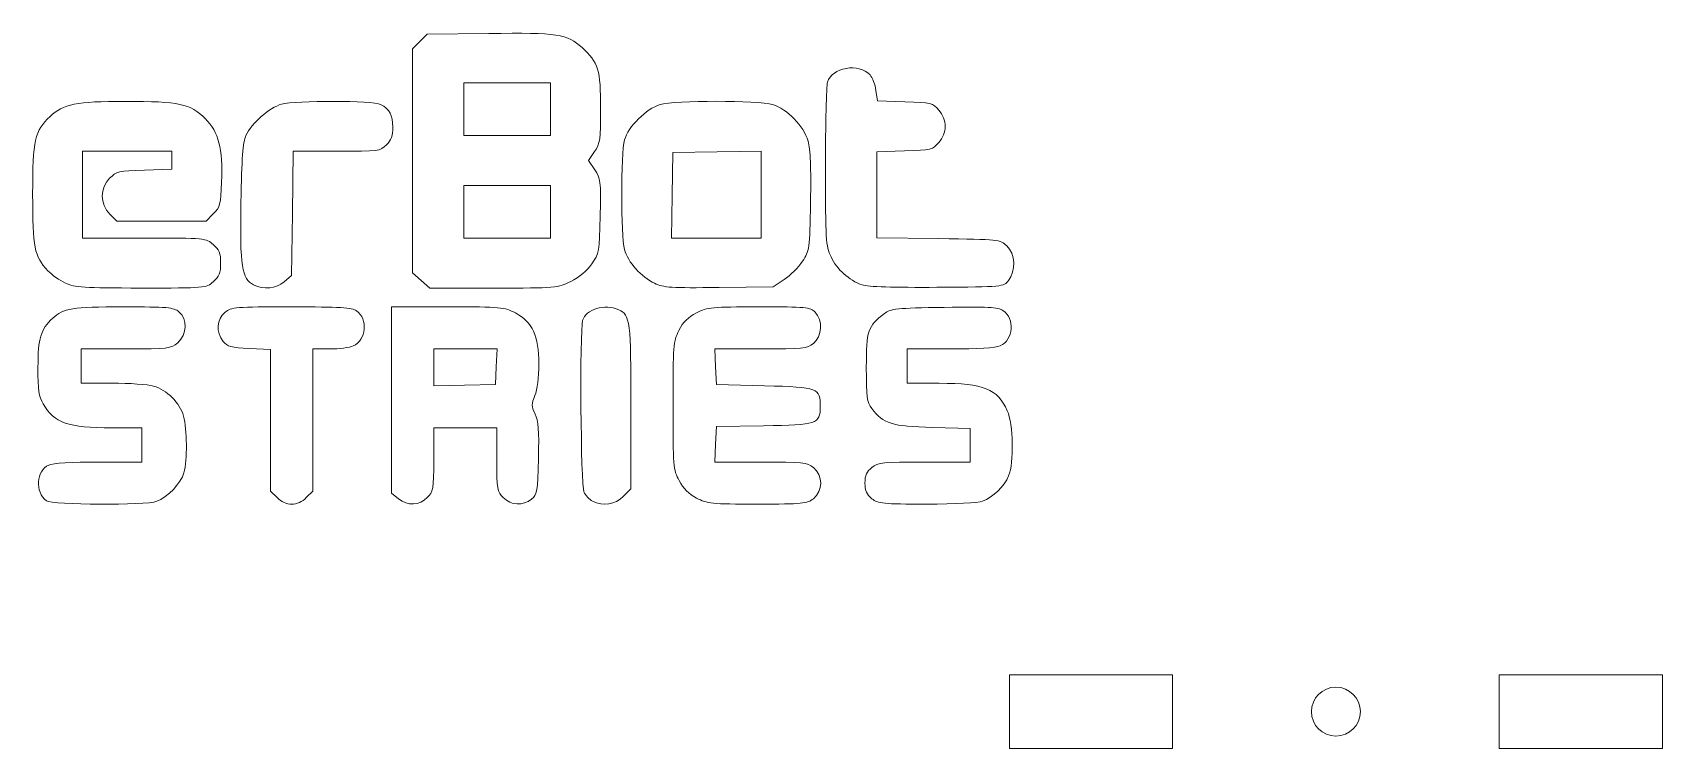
# Model space of a CAD drawing. Header units: millimetres. Extents: x -570 to 1260, y -948 to 580.
# Drawn here: x -429.8 to -330, y -107 to -63.2 of the extents above; entities that cross this region are included whole.
import ezdxf

# ---------------------------------------------------------------- set-up
doc = ezdxf.new("R2010")
doc.units = ezdxf.units.MM
doc.layers.get('0').update_dxf_attribs({"linetype": 'CONTINUOUS', "lineweight": 0, "true_color": 0x000000})
doc.layers.add('01 Front Panel', color=7, linetype='CONTINUOUS', lineweight=0, true_color=0x000000)
doc.layers.add('Text', color=1, linetype='CONTINUOUS', lineweight=0, true_color=0xff0000)

# ---------------------------------------------------------------- blocks, each defined once
blk = doc.blocks.new('tslots-acrylic')
for p, q in [((-10, 4.5), (-20, 4.5)), ((-20, 0), (-20, 4.5)), ((-10, 4.5), (-10, 0)), ((20, 4.5), (10, 4.5)), ((10, 0), (10, 4.5)), ((20, 4.5), (20, 0)), ((20, 0), (10, 0)), ((-10, 0), (-20, 0))]:
    blk.add_line(p, q)
blk.add_circle((0, 2.25), 1.5)

msp = doc.modelspace()

# ---------------------------------------------------------------- linework, layer by layer
at = {"layer": 'Text'}
for p, q in [((-406.556, -64.159), (-406.11, -63.713)), ((-406.11, -63.713), (-405.663, -63.266)), ((-405.663, -63.266), (-401.889, -63.218)), ((-406.556, -71.015), (-406.556, -64.159)), ((-400.757, -66.246), (-403.415, -66.246)), ((-403.415, -66.246), (-403.415, -67.857)), ((-398.099, -66.246), (-400.757, -66.246)), ((-398.099, -67.857), (-398.099, -66.246)), ((-378.172, -66.703), (-378.086, -67.345)), ((-403.415, -67.857), (-403.415, -69.468)), ((-398.099, -69.468), (-398.099, -67.857)), ((-398.099, -67.857), (-398.099, -67.857)), ((-378.086, -67.345), (-376.4, -67.4)), ((-403.415, -69.468), (-400.757, -69.468)), ((-400.757, -69.468), (-398.099, -69.468)), ((-424.033, -70.434), (-426.772, -70.434)), ((-426.772, -70.434), (-426.772, -73.092)), ((-421.295, -70.434), (-424.033, -70.434)), ((-421.295, -70.983), (-421.295, -70.434)), ((-413.869, -70.434), (-413.917, -74.234)), ((-411.212, -70.434), (-413.869, -70.434)), ((-395.408, -70.452), (-395.778, -70.998)), ((-390.609, -70.515), (-390.653, -73.132)), ((-387.91, -70.471), (-390.609, -70.515)), ((-385.212, -70.426), (-387.91, -70.471)), ((-385.212, -73.088), (-385.212, -70.426)), ((-376.419, -70.409), (-378.125, -70.464)), ((-378.125, -70.464), (-378.125, -73.099)), ((-422.983, -71.587), (-421.295, -71.532)), ((-421.295, -71.532), (-421.295, -70.983)), ((-406.556, -77.871), (-406.556, -71.015)), ((-395.778, -70.998), (-395.397, -71.562)), ((-400.757, -72.528), (-403.415, -72.528)), ((-403.415, -72.528), (-403.415, -74.139)), ((-398.099, -72.528), (-400.757, -72.528)), ((-398.099, -74.139), (-398.099, -72.528)), ((-426.772, -73.092), (-426.772, -75.75)), ((-390.653, -73.132), (-390.697, -75.75)), ((-385.212, -75.75), (-385.212, -73.088)), ((-385.212, -73.088), (-385.212, -73.088)), ((-378.125, -73.099), (-378.125, -75.733)), ((-424.67, -74.703), (-425.097, -74.276)), ((-421.939, -74.703), (-424.67, -74.703)), ((-419.208, -74.703), (-421.939, -74.703)), ((-418.762, -74.256), (-419.208, -74.703)), ((-413.917, -74.234), (-413.966, -78.034)), ((-403.415, -74.139), (-403.415, -75.75)), ((-398.099, -75.75), (-398.099, -74.139)), ((-398.099, -74.139), (-398.099, -74.139)), ((-426.772, -75.75), (-422.995, -75.75)), ((-403.415, -75.75), (-400.757, -75.75)), ((-400.757, -75.75), (-398.099, -75.75)), ((-390.697, -75.75), (-387.955, -75.75)), ((-387.955, -75.75), (-385.212, -75.75)), ((-378.125, -75.733), (-374.352, -75.782)), ((-427.819, -78.505), (-427.819, -78.505)), ((-416.301, -78.602), (-416.301, -78.602)), ((-413.966, -78.034), (-414.418, -78.422)), ((-406.03, -78.341), (-406.556, -77.871)), ((-405.504, -78.811), (-406.03, -78.341)), ((-406.03, -78.341), (-406.03, -78.341)), ((-401.591, -78.811), (-405.504, -78.811)), ((-391.738, -78.516), (-391.738, -78.516)), ((-384.463, -78.73), (-387.777, -78.773)), ((-383.792, -78.286), (-384.463, -78.73)), ((-379.01, -78.62), (-379.01, -78.62)), ((-407.84, -85.666), (-407.84, -79.96)), ((-407.84, -79.96), (-404.402, -79.96)), ((-424.119, -82.537), (-426.848, -82.537)), ((-426.848, -82.537), (-426.848, -83.584)), ((-415.25, -82.571), (-416.554, -82.512)), ((-415.25, -86.911), (-415.25, -82.571)), ((-411.633, -82.537), (-412.673, -82.537)), ((-412.673, -82.537), (-412.673, -86.894)), ((-403.322, -82.537), (-405.263, -82.537)), ((-405.263, -82.537), (-405.263, -83.67)), ((-401.382, -82.537), (-403.322, -82.537)), ((-401.43, -83.624), (-401.382, -82.537)), ((-385.237, -82.537), (-388.042, -82.537)), ((-388.042, -82.537), (-387.994, -83.624)), ((-373.617, -82.537), (-376.268, -82.537)), ((-376.268, -82.537), (-376.268, -83.584)), ((-426.848, -83.584), (-426.848, -84.631)), ((-405.263, -83.67), (-405.263, -84.802)), ((-401.477, -84.712), (-401.43, -83.624)), ((-401.43, -83.624), (-401.43, -83.624)), ((-387.994, -83.624), (-387.946, -84.712)), ((-376.268, -83.584), (-376.268, -84.631)), ((-426.848, -84.631), (-424.955, -84.632)), ((-405.263, -84.802), (-403.37, -84.757)), ((-403.37, -84.757), (-401.477, -84.712)), ((-387.946, -84.712), (-384.993, -84.792)), ((-376.268, -84.631), (-374.294, -84.638)), ((-407.84, -91.373), (-407.84, -85.666)), ((-393.181, -86.101), (-393.181, -91.099)), ((-423.143, -87.369), (-424.955, -87.366)), ((-423.143, -88.416), (-423.143, -87.369)), ((-415.25, -91.25), (-415.25, -86.911)), ((-412.673, -86.894), (-412.673, -91.25)), ((-403.33, -87.369), (-405.263, -87.369)), ((-405.263, -87.369), (-405.263, -89.31)), ((-401.397, -87.369), (-403.33, -87.369)), ((-401.397, -89.31), (-401.397, -87.369)), ((-387.946, -87.289), (-387.994, -88.376)), ((-385.055, -87.245), (-387.946, -87.289)), ((-372.402, -87.405), (-374.697, -87.346)), ((-372.402, -88.434), (-372.402, -87.405)), ((-423.143, -89.464), (-423.143, -88.416)), ((-387.994, -88.376), (-388.042, -89.464)), ((-372.402, -89.464), (-372.402, -88.434)), ((-425.793, -89.464), (-423.143, -89.464)), ((-388.042, -89.464), (-385.237, -89.464)), ((-375.199, -89.464), (-372.402, -89.464)), ((-428.985, -91.84), (-428.985, -91.84)), ((-414.855, -91.645), (-415.25, -91.25)), ((-414.855, -91.645), (-414.855, -91.645)), ((-412.673, -91.25), (-413.068, -91.645)), ((-407.416, -91.707), (-407.84, -91.373)), ((-407.416, -91.707), (-407.416, -91.707)), ((-393.181, -91.099), (-393.652, -91.57)), ((-389.161, -91.67), (-389.161, -91.67)), ((-378.421, -91.707), (-378.421, -91.707)), ((-395.539, -91.852), (-395.539, -91.852))]:
    msp.add_line(p, q, dxfattribs=at)
for points in [[(-401.889, -63.218), (-397.646, -63.163), (-397.101, -63.245), (-396.173, -64.084)], [(-396.173, -64.084), (-395.176, -64.985), (-395.038, -65.439), (-395.038, -67.818)], [(-381.141, -66.201), (-380.886, -65.289), (-379.216, -65.002), (-378.536, -65.753)], [(-378.536, -65.753), (-378.383, -65.922), (-378.22, -66.349), (-378.172, -66.703)], [(-381.266, -71.401), (-381.266, -68.787), (-381.209, -66.447), (-381.141, -66.201)], [(-428.763, -68.306), (-427.934, -67.529), (-427.17, -67.374), (-424.165, -67.374)], [(-424.165, -67.374), (-420.839, -67.374), (-420.178, -67.516), (-419.266, -68.427)], [(-416.762, -69.468), (-416.428, -68.714), (-415.341, -67.757), (-414.581, -67.546)], [(-414.581, -67.546), (-413.729, -67.31), (-408.969, -67.321), (-408.519, -67.561)], [(-408.519, -67.561), (-407.963, -67.857), (-407.775, -68.207), (-407.769, -68.952)], [(-395.038, -67.818), (-395.038, -69.729), (-395.07, -69.952), (-395.408, -70.452)], [(-393.576, -69.733), (-393.35, -68.92), (-392.247, -67.826), (-391.395, -67.572)], [(-391.395, -67.572), (-390.503, -67.305), (-385.398, -67.305), (-384.506, -67.572)], [(-384.506, -67.572), (-383.602, -67.842), (-382.589, -68.882), (-382.33, -69.808)], [(-376.4, -67.4), (-374.782, -67.452), (-374.697, -67.473), (-374.325, -67.906)], [(-429.829, -73.057), (-429.825, -69.719), (-429.706, -69.191), (-428.763, -68.306)], [(-419.266, -68.427), (-418.423, -69.27), (-418.176, -70.228), (-418.257, -72.327)], [(-374.325, -67.906), (-374.08, -68.191), (-373.936, -68.559), (-373.936, -68.904)], [(-417.072, -73.575), (-417.026, -70.818), (-416.957, -69.906), (-416.762, -69.468)], [(-407.769, -68.952), (-407.765, -69.476), (-407.86, -69.739), (-408.159, -70.039)], [(-393.579, -76.439), (-393.8, -75.643), (-393.797, -70.532), (-393.576, -69.733)], [(-382.33, -69.808), (-382.188, -70.317), (-382.142, -71.449), (-382.179, -73.52)], [(-373.936, -68.904), (-373.936, -69.248), (-374.08, -69.616), (-374.325, -69.902)], [(-408.159, -70.039), (-408.547, -70.427), (-408.606, -70.434), (-411.212, -70.434)], [(-374.325, -69.902), (-374.698, -70.336), (-374.78, -70.356), (-376.419, -70.409)], [(-425.115, -72.086), (-424.696, -71.667), (-424.576, -71.639), (-422.983, -71.587)], [(-395.397, -71.562), (-395.034, -72.099), (-395.018, -72.232), (-395.067, -74.395)], [(-380.922, -76.895), (-381.248, -76.191), (-381.266, -75.911), (-381.266, -71.401)], [(-425.097, -74.276), (-425.711, -73.663), (-425.719, -72.691), (-425.115, -72.086)], [(-418.257, -72.327), (-418.311, -73.696), (-418.349, -73.844), (-418.762, -74.256)], [(-428.898, -77.744), (-429.733, -76.853), (-429.833, -76.352), (-429.829, -73.057)], [(-416.301, -78.602), (-417.022, -78.238), (-417.137, -77.488), (-417.072, -73.575)], [(-382.179, -73.52), (-382.232, -76.462), (-382.238, -76.508), (-382.677, -77.17)], [(-395.067, -74.395), (-395.117, -76.592), (-395.134, -76.686), (-395.58, -77.33)], [(-422.995, -75.75), (-419.235, -75.75), (-419.217, -75.752), (-418.767, -76.139)], [(-374.352, -75.782), (-370.611, -75.83), (-370.575, -75.834), (-370.164, -76.221)], [(-418.767, -76.139), (-418.392, -76.462), (-418.315, -76.655), (-418.315, -77.28)], [(-391.738, -78.516), (-392.553, -78.138), (-393.36, -77.228), (-393.579, -76.439)], [(-370.164, -76.221), (-369.641, -76.713), (-369.587, -77.77), (-370.056, -78.35)], [(-427.819, -78.505), (-428.173, -78.341), (-428.659, -77.998), (-428.898, -77.744)], [(-418.315, -77.28), (-418.315, -77.905), (-418.392, -78.099), (-418.767, -78.422)], [(-395.58, -77.33), (-395.868, -77.744), (-396.349, -78.148), (-396.86, -78.403)], [(-382.677, -77.17), (-382.921, -77.539), (-383.423, -78.041), (-383.792, -78.286)], [(-379.01, -78.62), (-379.838, -78.324), (-380.565, -77.668), (-380.922, -76.895)], [(-423.197, -78.807), (-426.725, -78.804), (-427.247, -78.77), (-427.819, -78.505)], [(-418.767, -78.422), (-419.219, -78.81), (-419.222, -78.811), (-423.197, -78.807)], [(-414.418, -78.422), (-414.921, -78.855), (-415.662, -78.925), (-416.301, -78.602)], [(-396.86, -78.403), (-397.669, -78.806), (-397.727, -78.811), (-401.591, -78.811)], [(-387.777, -78.773), (-390.725, -78.811), (-391.163, -78.783), (-391.738, -78.516)], [(-374.445, -78.762), (-377.026, -78.781), (-378.705, -78.729), (-379.01, -78.62)], [(-370.056, -78.35), (-370.363, -78.73), (-370.367, -78.73), (-374.445, -78.762)], [(-396.139, -80.799), (-395.954, -80.109), (-394.772, -79.755), (-393.932, -80.138)], [(-429.504, -83.665), (-429.501, -81.863), (-429.348, -81.356), (-428.595, -80.655)], [(-428.595, -80.655), (-427.937, -80.043), (-427.422, -79.96), (-424.278, -79.96)], [(-424.278, -79.96), (-421.555, -79.96), (-421.208, -79.99), (-420.874, -80.261)], [(-420.874, -80.261), (-420.322, -80.707), (-420.358, -81.65), (-420.945, -82.155)], [(-418.165, -82.074), (-418.62, -81.513), (-418.566, -80.701), (-418.047, -80.293)], [(-418.047, -80.293), (-417.646, -79.978), (-417.421, -79.96), (-413.975, -79.96)], [(-413.975, -79.96), (-411.02, -79.96), (-410.264, -80.005), (-409.988, -80.197)], [(-409.988, -80.197), (-409.27, -80.7), (-409.393, -81.99), (-410.194, -82.355)], [(-404.402, -79.96), (-401.124, -79.96), (-400.932, -79.977), (-400.263, -80.331)], [(-400.263, -80.331), (-399.213, -80.885), (-398.819, -81.738), (-398.819, -83.453)], [(-396.063, -91.292), (-396.254, -90.871), (-396.323, -81.485), (-396.139, -80.799)], [(-393.932, -80.138), (-393.226, -80.46), (-393.181, -80.811), (-393.181, -86.101)], [(-390.242, -81.403), (-389.977, -80.878), (-389.686, -80.587), (-389.161, -80.322)], [(-389.161, -80.322), (-388.489, -79.984), (-388.237, -79.96), (-385.335, -79.96)], [(-385.335, -79.96), (-382.443, -79.96), (-382.206, -79.982), (-381.906, -80.282)], [(-381.906, -80.282), (-381.413, -80.774), (-381.466, -81.777), (-382.008, -82.203)], [(-378.764, -83.665), (-378.764, -81.407), (-378.672, -81.132), (-377.656, -80.372)], [(-377.656, -80.372), (-377.248, -80.067), (-376.949, -80.036), (-373.987, -79.99)], [(-373.987, -79.99), (-371.33, -79.949), (-370.698, -79.983), (-370.394, -80.182)], [(-370.394, -80.182), (-369.645, -80.673), (-369.75, -81.982), (-370.568, -82.355)], [(-390.604, -86.009), (-390.604, -82.298), (-390.588, -82.089), (-390.242, -81.403)], [(-420.945, -82.155), (-421.374, -82.524), (-421.479, -82.537), (-424.119, -82.537)], [(-416.554, -82.512), (-417.69, -82.46), (-417.899, -82.404), (-418.165, -82.074)], [(-410.194, -82.355), (-410.414, -82.455), (-411.061, -82.537), (-411.633, -82.537)], [(-382.008, -82.203), (-382.4, -82.512), (-382.643, -82.537), (-385.237, -82.537)], [(-370.568, -82.355), (-370.813, -82.467), (-371.991, -82.537), (-373.617, -82.537)], [(-429.184, -85.903), (-429.451, -85.449), (-429.506, -85.069), (-429.504, -83.665)], [(-398.819, -83.453), (-398.819, -84.298), (-398.911, -85.022), (-399.065, -85.391)], [(-378.425, -86.19), (-378.729, -85.783), (-378.764, -85.518), (-378.764, -83.665)], [(-424.955, -84.632), (-423.914, -84.632), (-422.776, -84.712), (-422.426, -84.81)], [(-422.426, -84.81), (-421.611, -85.036), (-420.809, -85.838), (-420.583, -86.652)], [(-384.993, -84.792), (-381.679, -84.882), (-381.583, -84.919), (-381.583, -86.087)], [(-374.294, -84.638), (-371.548, -84.648), (-370.748, -84.971), (-370.127, -86.322)], [(-399.065, -85.391), (-399.287, -85.922), (-399.286, -86.032), (-399.053, -86.523)], [(-424.955, -87.366), (-427.685, -87.36), (-428.489, -87.082), (-429.184, -85.903)], [(-420.583, -86.652), (-420.364, -87.444), (-420.353, -89.353), (-420.565, -90.115)], [(-399.053, -86.523), (-398.846, -86.959), (-398.805, -87.5), (-398.847, -89.247)], [(-390.233, -90.598), (-390.591, -89.921), (-390.604, -89.756), (-390.604, -86.009)], [(-381.583, -86.087), (-381.583, -87.128), (-381.784, -87.195), (-385.055, -87.245)], [(-374.697, -87.346), (-377.211, -87.28), (-377.733, -87.118), (-378.425, -86.19)], [(-370.127, -86.322), (-369.759, -87.124), (-369.71, -89.529), (-370.046, -90.314)], [(-428.985, -91.84), (-429.7, -91.296), (-429.618, -89.999), (-428.846, -89.647)], [(-428.846, -89.647), (-428.597, -89.534), (-427.431, -89.464), (-425.793, -89.464)], [(-405.263, -89.31), (-405.263, -91.155), (-405.282, -91.269), (-405.658, -91.645)], [(-401.001, -91.645), (-401.377, -91.269), (-401.397, -91.155), (-401.397, -89.31)], [(-398.847, -89.247), (-398.897, -91.311), (-398.92, -91.442), (-399.28, -91.733)], [(-385.237, -89.464), (-382.643, -89.464), (-382.4, -89.489), (-382.008, -89.797)], [(-382.008, -89.797), (-381.408, -90.269), (-381.408, -91.235), (-382.008, -91.707)], [(-378.845, -90.752), (-378.845, -90.273), (-378.748, -90.055), (-378.421, -89.797)], [(-378.421, -89.797), (-378.028, -89.489), (-377.785, -89.464), (-375.199, -89.464)], [(-420.565, -90.115), (-420.745, -90.763), (-421.553, -91.616), (-422.227, -91.87)], [(-389.161, -91.67), (-389.64, -91.416), (-389.98, -91.077), (-390.233, -90.598)], [(-378.421, -91.707), (-378.748, -91.45), (-378.845, -91.231), (-378.845, -90.752)], [(-370.046, -90.314), (-370.314, -90.941), (-371.03, -91.636), (-371.647, -91.87)], [(-422.227, -91.87), (-422.897, -92.123), (-428.646, -92.097), (-428.985, -91.84)], [(-413.961, -92.041), (-414.275, -92.041), (-414.605, -91.895), (-414.855, -91.645)], [(-413.068, -91.645), (-413.317, -91.895), (-413.647, -92.041), (-413.961, -92.041)], [(-405.658, -91.645), (-406.147, -92.135), (-406.841, -92.159), (-407.416, -91.707)], [(-399.28, -91.733), (-399.81, -92.162), (-400.522, -92.125), (-401.001, -91.645)], [(-395.539, -91.852), (-395.728, -91.761), (-395.964, -91.509), (-396.063, -91.292)], [(-393.652, -91.57), (-394.154, -92.071), (-394.867, -92.178), (-395.539, -91.852)], [(-385.446, -92.041), (-388.281, -92.041), (-388.501, -92.019), (-389.161, -91.67)], [(-382.008, -91.707), (-382.403, -92.018), (-382.641, -92.041), (-385.446, -92.041)], [(-375.048, -92.041), (-377.787, -92.041), (-378.026, -92.017), (-378.421, -91.707)], [(-371.647, -91.87), (-371.907, -91.968), (-373.357, -92.041), (-375.048, -92.041)]]:
    msp.add_open_spline(points, degree=3, dxfattribs=at)

# ---------------------------------------------------------------- block references
at = {"layer": '01 Front Panel'}
msp.add_blockref('tslots-acrylic', (-350, -107.001), dxfattribs=at)

doc.saveas('drawing.dxf')
